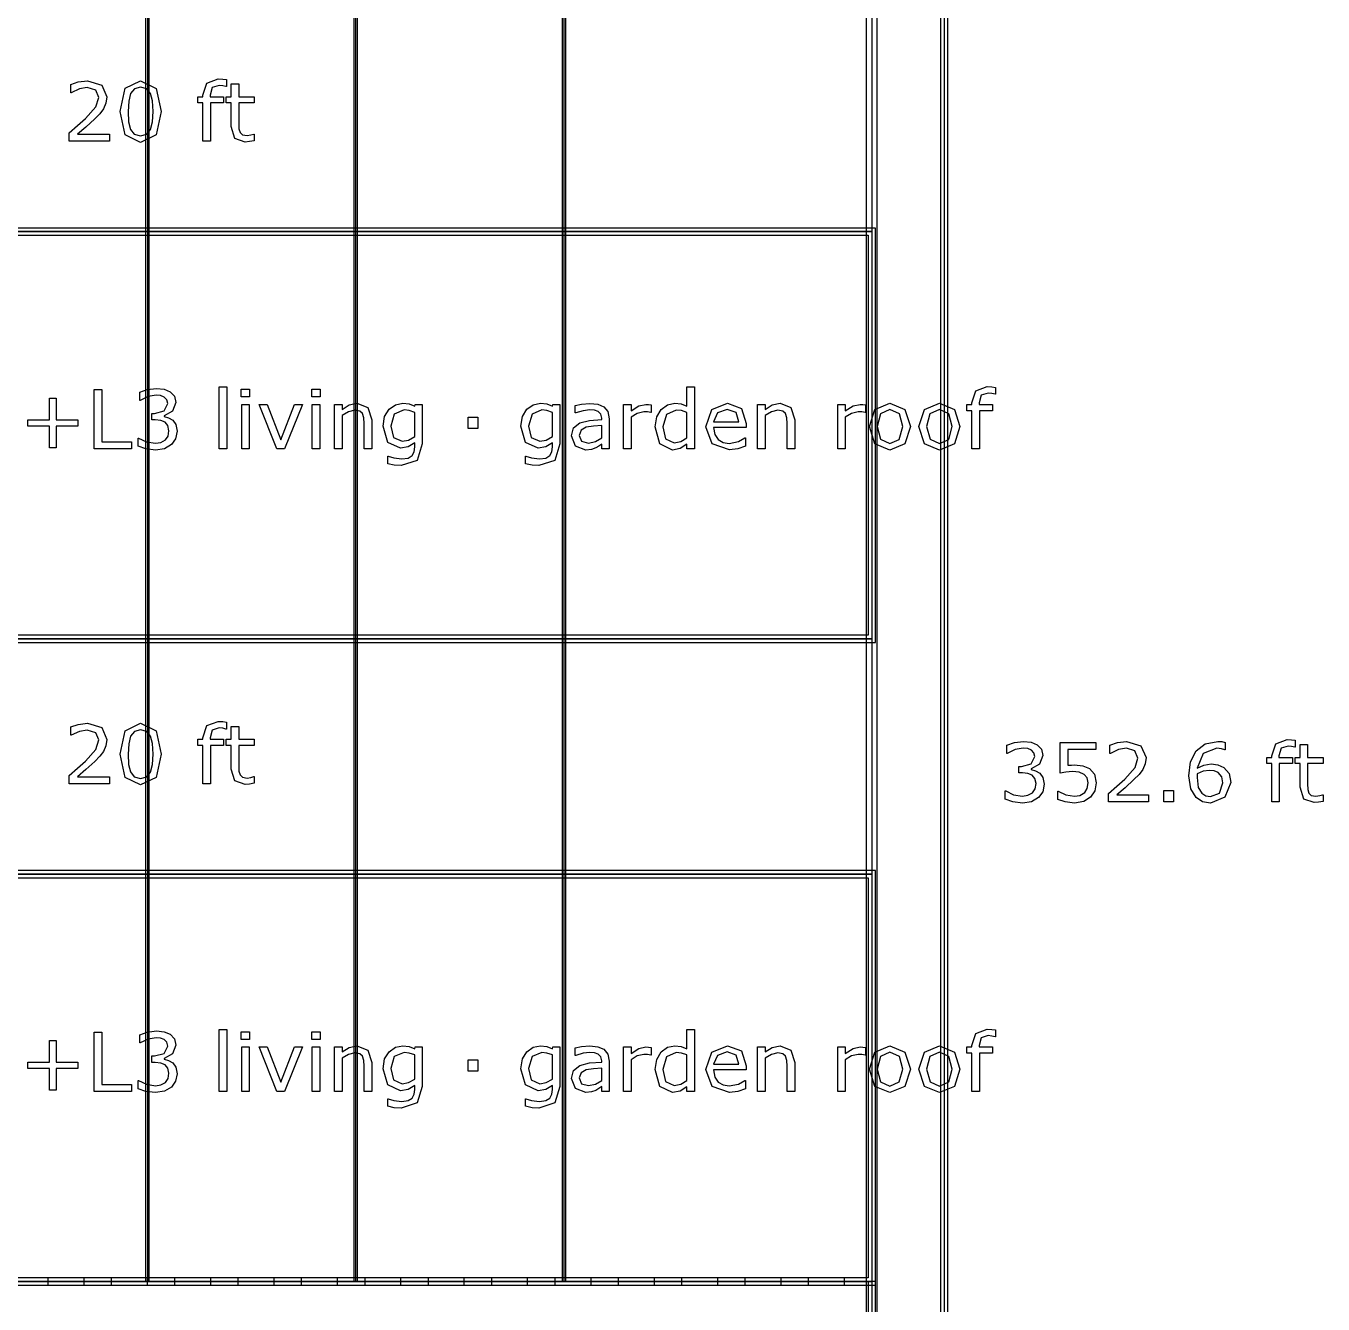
# Model space of a CAD drawing. Extents: x -3 to 198, y 3 to 612.
# Drawn here: x 46.19 to 84.1, y 77.63 to 114.99 of the extents above; entities that cross this region are included whole.
import ezdxf

# ---------------------------------------------------------------- set-up
doc = ezdxf.new("R2010")
doc.units = 0
doc.header["$MEASUREMENT"] = 0
doc.layers.add('Layer 1', color=7, linetype='Continuous')

msp = doc.modelspace()

# ---------------------------------------------------------------- linework, layer by layer
at = {"layer": 'Layer 1', "color": 7}
for points in [[(11.483006, 153.588892), (11.483006, 33.944671), (71.066891, 33.944671), (71.066891, 153.588892), (11.483006, 153.588892)], [(72.918972, 153.430248), (72.918972, 34.103315), (73.130844, 34.103315), (73.130844, 153.430248), (72.918972, 153.430248)], [(73.024908, 153.430248), (73.024908, 34.103315)], [(49.688894, 146.55109), (49.688894, 78.288676), (49.794314, 78.288676), (49.794314, 146.55109), (49.688894, 146.55109)], [(49.741604, 146.55109), (49.741604, 78.288676)], [(55.774303, 146.55109), (55.774303, 78.288676), (55.879723, 78.288676), (55.879723, 146.55109), (55.774303, 146.55109)], [(55.827013, 146.55109), (55.827013, 78.288676)], [(61.859712, 146.55109), (61.859712, 78.288676), (61.965132, 78.288676), (61.965132, 146.55109), (61.859712, 146.55109)], [(61.912422, 146.55109), (61.912422, 78.288676)], [(11.641652, 115.859462), (70.908244, 115.859462), (70.908244, 108.980304), (11.641652, 108.980304), (11.641652, 115.859462)], [(48.630885, 111.626134), (47.458864, 111.626134), (47.458864, 111.869153), (47.703037, 112.078439), (47.932092, 112.28656), (48.237886, 112.629565), (48.320439, 112.905128), (48.230909, 113.115578), (47.983252, 113.192307), (47.754197, 113.155106), (47.513514, 113.04115), (47.501898, 113.04115), (47.501898, 113.285334), (47.721653, 113.359735), (47.989078, 113.393469), (48.406494, 113.264405), (48.557648, 112.916743), (48.532063, 112.731879), (48.45881, 112.570272), (48.351839, 112.428403), (48.204176, 112.27378), (47.947215, 112.036582), (47.699555, 111.824968), (48.630893, 111.824968), (48.630885, 111.626134)], [(50.142418, 112.492352), (49.995916, 111.807506), (49.543619, 111.590098), (49.087833, 111.810998), (48.94482, 112.490024), (49.090158, 113.171378), (49.543619, 113.392305), (49.998242, 113.167886), (50.142418, 112.492352), (50.142418, 112.492352)], [(52.05044, 113.223713), (52.038825, 113.223713), (51.944646, 113.244615), (51.842327, 113.256256), (51.637688, 113.193471), (51.574902, 112.969078), (51.574902, 112.924893), (51.969062, 112.924893), (51.969062, 112.741193), (51.581877, 112.741193), (51.581877, 111.626134), (51.363286, 111.626134), (51.363286, 112.741193), (51.21562, 112.741193), (51.21562, 112.924893), (51.363286, 112.924893), (51.363286, 112.967914), (51.478396, 113.322534), (51.810931, 113.446941), (51.942321, 113.440062), (52.050453, 113.423658), (52.05044, 113.223713)], [(49.836624, 111.964483), (49.891271, 112.18541), (49.906378, 112.492352), (49.891271, 112.799321), (49.835462, 113.020222), (49.72384, 113.155106), (49.543619, 113.200456), (49.362234, 113.155106), (49.249451, 113.01792), (49.194804, 112.793501), (49.18086, 112.490024), (49.193639, 112.186574), (49.248286, 111.967975), (49.356419, 111.829598), (49.543617, 111.781947), (49.725001, 111.827296), (49.836621, 111.964483), (49.836624, 111.964483)], [(52.863181, 111.637749), (52.728304, 111.611026), (52.599243, 111.600443), (52.296936, 111.707414), (52.193455, 112.050419), (52.193455, 112.741087), (52.045789, 112.741087), (52.045789, 112.924787), (52.193455, 112.924787), (52.193455, 113.298008), (52.412046, 113.298008), (52.412046, 112.924787), (52.863181, 112.924787), (52.863181, 112.741087), (52.412046, 112.741087), (52.412046, 112.149241), (52.416702, 111.988798), (52.449256, 111.881827), (52.519019, 111.813221), (52.656221, 111.792319), (52.767841, 111.8074), (52.851558, 111.834149), (52.863173, 111.834149), (52.863181, 111.637749)], [(11.535715, 109.086243), (11.535715, 96.96813), (71.01418, 96.96813), (71.01418, 109.086243), (11.535715, 109.086243)], [(49.277356, 102.630338), (48.182075, 102.630338), (48.182075, 104.361637), (48.412294, 104.361637), (48.412294, 102.834967), (49.277356, 102.834967), (49.277356, 102.630338)], [(50.481934, 103.464013), (50.573786, 103.338442), (50.60983, 103.1431), (50.566812, 102.925666), (50.44589, 102.753581), (50.240086, 102.632667), (49.981964, 102.594302), (49.69826, 102.629174), (49.469205, 102.703601), (49.469205, 102.946595), (49.486641, 102.946595), (49.719183, 102.838459), (49.977308, 102.795438), (50.133113, 102.81978), (50.266825, 102.891879), (50.34589, 103.004644), (50.372632, 103.160457), (50.342401, 103.313942), (50.26101, 103.410435), (50.134274, 103.459277), (49.973821, 103.4733), (49.869175, 103.4733), (49.869175, 103.666313), (49.950564, 103.666313), (50.231942, 103.739576), (50.337749, 103.955846), (50.311008, 104.065146), (50.236594, 104.143039), (50.129623, 104.184896), (50.000562, 104.196538), (49.765692, 104.157009), (49.530824, 104.045381), (49.519209, 104.045381), (49.519209, 104.288401), (49.738963, 104.362828), (50.006388, 104.3977), (50.22963, 104.374417), (50.404038, 104.299989), (50.530776, 104.165132), (50.573794, 103.980267), (50.471475, 103.727935), (50.231956, 103.593077), (50.231956, 103.576672), (50.359855, 103.537144), (50.481942, 103.463907), (50.481934, 103.464013)], [(52.062066, 102.630338), (51.843475, 102.630338), (51.843475, 104.439531), (52.062066, 104.439531), (52.062066, 102.630338)], [(52.729466, 104.146531), (52.48297, 104.146531), (52.48297, 104.373253), (52.729466, 104.373253), (52.729466, 104.146531)], [(54.792136, 104.146531), (54.54564, 104.146531), (54.54564, 104.373253), (54.792136, 104.373253), (54.792136, 104.146531)], [(65.725169, 102.630312), (65.506578, 102.630312), (65.506578, 102.766361), (65.310078, 102.639625), (65.088, 102.594276), (64.718256, 102.773319), (64.582218, 103.269809), (64.628726, 103.563972), (64.756626, 103.783735), (64.940334, 103.918593), (65.158924, 103.965107), (65.340309, 103.942882), (65.506578, 103.876604), (65.506578, 104.439372), (65.725169, 104.439372), (65.725169, 102.630312)], [(74.523458, 104.227891), (74.511843, 104.227891), (74.417665, 104.248793), (74.315345, 104.260434), (74.110706, 104.197649), (74.047921, 103.973256), (74.047921, 103.929071), (74.442081, 103.929071), (74.442081, 103.745371), (74.054895, 103.745371), (74.054895, 102.630312), (73.836305, 102.630312), (73.836305, 103.745371), (73.688638, 103.745371), (73.688638, 103.929071), (73.836305, 103.929071), (73.836305, 103.972092), (73.951414, 104.326712), (74.28395, 104.451119), (74.415339, 104.44424), (74.523472, 104.427836), (74.523458, 104.227891)], [(47.705363, 103.295421), (47.071681, 103.295421), (47.071681, 102.661744), (46.878668, 102.661744), (46.878668, 103.295421), (46.244986, 103.295421), (46.244986, 103.481449), (46.878668, 103.481449), (46.878668, 104.115125), (47.071681, 104.115125), (47.071681, 103.481449), (47.705363, 103.481449), (47.705363, 103.295421)], [(52.715522, 102.630338), (52.496932, 102.630338), (52.496932, 103.929097), (52.715522, 103.929097), (52.715522, 102.630338)], [(54.271239, 103.929097), (53.745689, 102.630338), (53.525937, 102.630338), (53.003875, 103.929097), (53.241071, 103.929097), (53.643372, 102.895451), (54.042184, 103.929097), (54.271239, 103.929097)], [(54.778193, 102.630338), (54.559602, 102.630338), (54.559602, 103.929097), (54.778193, 103.929097), (54.778193, 102.630338)], [(56.296703, 102.630338), (56.07811, 102.630338), (56.07811, 103.369821), (56.067659, 103.53725), (56.029289, 103.660519), (55.945575, 103.732591), (55.803724, 103.756933), (55.616527, 103.712748), (55.429329, 103.599956), (55.429329, 102.630312), (55.210736, 102.630312), (55.210736, 103.929071), (55.429329, 103.929071), (55.429329, 103.784899), (55.640942, 103.917429), (55.865348, 103.965107), (56.186259, 103.838372), (56.296717, 103.473273), (56.296703, 102.630338)], [(57.771029, 102.778002), (57.621039, 102.293154), (57.15944, 102.138505), (56.957126, 102.153586), (56.764116, 102.194306), (56.764116, 102.417534), (56.775731, 102.417534), (56.945487, 102.366364), (57.178032, 102.334984), (57.362904, 102.361734), (57.476852, 102.436135), (57.534986, 102.545434), (57.552422, 102.688441), (57.552422, 102.807053), (57.362899, 102.688441), (57.133844, 102.650076), (56.7641, 102.817504), (56.628062, 103.291902), (56.67457, 103.580244), (56.803631, 103.790694), (56.987342, 103.918593), (57.202445, 103.965107), (57.390804, 103.941823), (57.552422, 103.873244), (57.566366, 103.929044), (57.771005, 103.929044), (57.771029, 102.778002)], [(61.795196, 102.778002), (61.645206, 102.293154), (61.183607, 102.138505), (60.981294, 102.153586), (60.788283, 102.194306), (60.788283, 102.417534), (60.799925, 102.417534), (60.969681, 102.366364), (61.202223, 102.334984), (61.387095, 102.361734), (61.501043, 102.436135), (61.559177, 102.545434), (61.576613, 102.688441), (61.576613, 102.807053), (61.38709, 102.688441), (61.158035, 102.650076), (60.788291, 102.817504), (60.652253, 103.291902), (60.698761, 103.580244), (60.827822, 103.790694), (61.011533, 103.918593), (61.226636, 103.965107), (61.414995, 103.941823), (61.576613, 103.873244), (61.590557, 103.929044), (61.795193, 103.929044), (61.795196, 102.778002)], [(63.234641, 102.630338), (63.017215, 102.630338), (63.017215, 102.768689), (62.938149, 102.712888), (62.842807, 102.657088), (62.717233, 102.612902), (62.550964, 102.594382), (62.253308, 102.710639), (62.131222, 103.007131), (62.19401, 103.245494), (62.375395, 103.389665), (62.660261, 103.4606), (63.017215, 103.488513), (63.017215, 103.522221), (62.990471, 103.645464), (62.916057, 103.72222), (62.804437, 103.758256), (62.668399, 103.767516), (62.47655, 103.744233), (62.257959, 103.679119), (62.246318, 103.679119), (62.246318, 103.901184), (62.43119, 103.939548), (62.669547, 103.96045), (62.907905, 103.937167), (63.084638, 103.860411), (63.196258, 103.722061), (63.234628, 103.511612), (63.234641, 102.630338)], [(64.46596, 103.690734), (64.454345, 103.690734), (64.359002, 103.707138), (64.250867, 103.712959), (64.055531, 103.66761), (63.874149, 103.552516), (63.874149, 102.630312), (63.655556, 102.630312), (63.655556, 103.929071), (63.874149, 103.929071), (63.874149, 103.737221), (64.103204, 103.884885), (64.306679, 103.929071), (64.389231, 103.925631), (64.465971, 103.915048), (64.46596, 103.690734)], [(67.242515, 103.25703), (66.285598, 103.25703), (66.321642, 103.047718), (66.420474, 102.902383), (66.56349, 102.818669), (66.747197, 102.790755), (67.013461, 102.84309), (67.20531, 102.947732), (67.216925, 102.947732), (67.216925, 102.709369), (66.991357, 102.631476), (66.749513, 102.60007), (66.244895, 102.774483), (66.06351, 103.272137), (66.236753, 103.777914), (66.694866, 103.965107), (67.099492, 103.811622), (67.242505, 103.375616), (67.242515, 103.25703)], [(68.659871, 102.630312), (68.44128, 102.630312), (68.44128, 103.369795), (68.430803, 103.537223), (68.392435, 103.660492), (68.308719, 103.732565), (68.166868, 103.756906), (67.97967, 103.712721), (67.792472, 103.599929), (67.792472, 102.630312), (67.573882, 102.630312), (67.573882, 103.929071), (67.792472, 103.929071), (67.792472, 103.784899), (68.004086, 103.917429), (68.228492, 103.965107), (68.549402, 103.838372), (68.65986, 103.473273), (68.659871, 102.630312)], [(70.728346, 103.690708), (70.716731, 103.690708), (70.621388, 103.707112), (70.513256, 103.712933), (70.31792, 103.667583), (70.136535, 103.55249), (70.136535, 102.630312), (69.917944, 102.630312), (69.917944, 103.929071), (70.136535, 103.929071), (70.136535, 103.737221), (70.36559, 103.884885), (70.569067, 103.929071), (70.65162, 103.925631), (70.728359, 103.915048), (70.728346, 103.690708)], [(72.041053, 103.279096), (71.878274, 102.777976), (71.442255, 102.594276), (71.003909, 102.777976), (70.842291, 103.279096), (71.003909, 103.780243), (71.442255, 103.965107), (71.878274, 103.780243), (72.041053, 103.279096), (72.041053, 103.279096)], [(73.486314, 103.279096), (73.323532, 102.777976), (72.887513, 102.594276), (72.449167, 102.777976), (72.28755, 103.279096), (72.449167, 103.780243), (72.887513, 103.965107), (73.323532, 103.780243), (73.486314, 103.279096), (73.486314, 103.279096)], [(57.552438, 102.987287), (57.552438, 103.695391), (57.389659, 103.751191), (57.240831, 103.768654), (56.957126, 103.647739), (56.853645, 103.296611), (56.930385, 102.965221), (57.18502, 102.852456), (57.375705, 102.888492), (57.552438, 102.987314), (57.552438, 102.987287)], [(59.395346, 103.224486), (59.117457, 103.224486), (59.117457, 103.553548), (59.395346, 103.553548), (59.395346, 103.224486)], [(61.576605, 102.987287), (61.576605, 103.695391), (61.413826, 103.751191), (61.264998, 103.768654), (60.981294, 103.647739), (60.877813, 103.296611), (60.954552, 102.965221), (61.209187, 102.852456), (61.399872, 102.888492), (61.576605, 102.987314), (61.576605, 102.987287)], [(65.506578, 102.950061), (65.506578, 103.695364), (65.348448, 103.750001), (65.196133, 103.765082), (64.910102, 103.637183), (64.807786, 103.274413), (64.886848, 102.922094), (65.140321, 102.802344), (65.328683, 102.843037), (65.506578, 102.950008), (65.506578, 102.950061)], [(67.029738, 103.424458), (66.942534, 103.690708), (66.683248, 103.784899), (66.403033, 103.681421), (66.285598, 103.424458), (67.029738, 103.424458)], [(71.815489, 103.279096), (71.716656, 103.653507), (71.442255, 103.77675), (71.165527, 103.653507), (71.067859, 103.279096), (71.166691, 102.908204), (71.442255, 102.782632), (71.715495, 102.907039), (71.815489, 103.279096), (71.815489, 103.279096)], [(73.260747, 103.279096), (73.161914, 103.653507), (72.887513, 103.77675), (72.610785, 103.653507), (72.513117, 103.279096), (72.611949, 102.908204), (72.887513, 102.782632), (73.160753, 102.907039), (73.260747, 103.279096), (73.260747, 103.279096)], [(63.017215, 102.950087), (63.017215, 103.311693), (62.781183, 103.29423), (62.567241, 103.260496), (62.414926, 103.176782), (62.356789, 103.022159), (62.424229, 102.853541), (62.630029, 102.79774), (62.840481, 102.841925), (63.017215, 102.950061), (63.017215, 102.950087)], [(11.641652, 97.074069), (70.908244, 97.074069), (70.908244, 90.194911), (11.641652, 90.194911), (11.641652, 97.074069)], [(48.630885, 92.840741), (47.458864, 92.840741), (47.458864, 93.08376), (47.703037, 93.293046), (47.932092, 93.501167), (48.237886, 93.844172), (48.320439, 94.119735), (48.230909, 94.330185), (47.983252, 94.406914), (47.754197, 94.369713), (47.513514, 94.255757), (47.501898, 94.255757), (47.501898, 94.499941), (47.721653, 94.574342), (47.989078, 94.608076), (48.406494, 94.479012), (48.557648, 94.13135), (48.532063, 93.946486), (48.45881, 93.784879), (48.351839, 93.64301), (48.204176, 93.488387), (47.947215, 93.251189), (47.699555, 93.039575), (48.630893, 93.039575), (48.630885, 92.840741)], [(50.142418, 93.706959), (49.995916, 93.022113), (49.543619, 92.804705), (49.087833, 93.025605), (48.94482, 93.704631), (49.090158, 94.385985), (49.543619, 94.606912), (49.998242, 94.382493), (50.142418, 93.706959), (50.142418, 93.706959)], [(49.836624, 93.17909), (49.891271, 93.400017), (49.906378, 93.706959), (49.891271, 94.013928), (49.835462, 94.234829), (49.72384, 94.369713), (49.543619, 94.415063), (49.362234, 94.369713), (49.249451, 94.232527), (49.194804, 94.008108), (49.18086, 93.704631), (49.193639, 93.401181), (49.248286, 93.182582), (49.356419, 93.044205), (49.543617, 92.996554), (49.725001, 93.041903), (49.836621, 93.17909), (49.836624, 93.17909)], [(52.05044, 94.43832), (52.038825, 94.43832), (51.944646, 94.459222), (51.842327, 94.470863), (51.637688, 94.408078), (51.574902, 94.183685), (51.574902, 94.1395), (51.969062, 94.1395), (51.969062, 93.9558), (51.581877, 93.9558), (51.581877, 92.840741), (51.363286, 92.840741), (51.363286, 93.9558), (51.21562, 93.9558), (51.21562, 94.1395), (51.363286, 94.1395), (51.363286, 94.182521), (51.478396, 94.537141), (51.810931, 94.661548), (51.942321, 94.654669), (52.050453, 94.638265), (52.05044, 94.43832)], [(52.863181, 92.852356), (52.728304, 92.825633), (52.599243, 92.81505), (52.296936, 92.922021), (52.193455, 93.265026), (52.193455, 93.955694), (52.045789, 93.955694), (52.045789, 94.139394), (52.193455, 94.139394), (52.193455, 94.512615), (52.412046, 94.512615), (52.412046, 94.139394), (52.863181, 94.139394), (52.863181, 93.955694), (52.412046, 93.955694), (52.412046, 93.363848), (52.416702, 93.203405), (52.449256, 93.096434), (52.519019, 93.027828), (52.656221, 93.006926), (52.767841, 93.022007), (52.851558, 93.048756), (52.863173, 93.048756), (52.863181, 92.852356)], [(75.819307, 93.14525), (75.911162, 93.019678), (75.947206, 92.824337), (75.904185, 92.606903), (75.783263, 92.434818), (75.577462, 92.313903), (75.319337, 92.275539), (75.035636, 92.310411), (74.806581, 92.384838), (74.806581, 92.627831), (74.824017, 92.627831), (75.056561, 92.519696), (75.314686, 92.476675), (75.470488, 92.501016), (75.604203, 92.573115), (75.683266, 92.685881), (75.71001, 92.841693), (75.679779, 92.995178), (75.598388, 93.091672), (75.471653, 93.140514), (75.311196, 93.154536), (75.206554, 93.154536), (75.206554, 93.34755), (75.287942, 93.34755), (75.569321, 93.420813), (75.675127, 93.637083), (75.648386, 93.746382), (75.573972, 93.824275), (75.467001, 93.866132), (75.33794, 93.877774), (75.10307, 93.838245), (74.868202, 93.726618), (74.856587, 93.726618), (74.856587, 93.969637), (75.076342, 94.044064), (75.343766, 94.078937), (75.567008, 94.055653), (75.741416, 93.981226), (75.868151, 93.846368), (75.911173, 93.661504), (75.808853, 93.409171), (75.569334, 93.274313), (75.569334, 93.257909), (75.697233, 93.21838), (75.819317, 93.145144), (75.819307, 93.14525)], [(77.47153, 92.861537), (77.427347, 92.630159), (77.306425, 92.444131), (77.106437, 92.31856), (76.839012, 92.275539), (76.565772, 92.305754), (76.343694, 92.376689), (76.343694, 92.62201), (76.359966, 92.62201), (76.583208, 92.518532), (76.834356, 92.476675), (76.993648, 92.499958), (77.132011, 92.581344), (77.208751, 92.701121), (77.235492, 92.862728), (77.2041, 93.013884), (77.119221, 93.112706), (76.971555, 93.174327), (76.778544, 93.192848), (76.580882, 93.178825), (76.418103, 93.150938), (76.418103, 94.042742), (77.459899, 94.042742), (77.459899, 93.839251), (76.642506, 93.839251), (76.642506, 93.378823), (76.744826, 93.385703), (76.835517, 93.388348), (77.082013, 93.364007), (77.276188, 93.280266), (77.420365, 93.115166), (77.471524, 92.861696), (77.47153, 92.861537)], [(78.999343, 92.311575), (77.827322, 92.311575), (77.827322, 92.554594), (78.071493, 92.76388), (78.300547, 92.972001), (78.606342, 93.315006), (78.688897, 93.590569), (78.599368, 93.801019), (78.351707, 93.877748), (78.122652, 93.840547), (77.881969, 93.726591), (77.870354, 93.726591), (77.870354, 93.970775), (78.090106, 94.045176), (78.357533, 94.07891), (78.774947, 93.949846), (78.926101, 93.602184), (78.900516, 93.41732), (78.827266, 93.255713), (78.720295, 93.113844), (78.572629, 92.959221), (78.315668, 92.722023), (78.068011, 92.510409), (78.999348, 92.510409), (78.999343, 92.311575)], [(81.405006, 92.873179), (81.230598, 92.441803), (80.805043, 92.275539), (80.572501, 92.315067), (80.387628, 92.432489), (80.232985, 92.688288), (80.179502, 93.071987), (80.228336, 93.480106), (80.386464, 93.796362), (80.650402, 94.001017), (81.027123, 94.075418), (81.142232, 94.069597), (81.236411, 94.048695), (81.236411, 93.82663), (81.224796, 93.82663), (81.125963, 93.859174), (80.992251, 93.875578), (80.59344, 93.718627), (80.420193, 93.296565), (80.612042, 93.386073), (80.831797, 93.417479), (81.025969, 93.396577), (81.199216, 93.315191), (81.352695, 93.136121), (81.405016, 92.873364), (81.405006, 92.873179)], [(83.285122, 93.909207), (83.273507, 93.909207), (83.179328, 93.930109), (83.077009, 93.94175), (82.87237, 93.878965), (82.809584, 93.654572), (82.809584, 93.610386), (83.203744, 93.610386), (83.203744, 93.426687), (82.816559, 93.426687), (82.816559, 92.311575), (82.597968, 92.311575), (82.597968, 93.426634), (82.450304, 93.426634), (82.450304, 93.610334), (82.597968, 93.610334), (82.597968, 93.653355), (82.713078, 94.007975), (83.045616, 94.132382), (83.177003, 94.125503), (83.285135, 94.109099), (83.285122, 93.909207)], [(84.097863, 92.323243), (83.962986, 92.29652), (83.833925, 92.285937), (83.531618, 92.392908), (83.428137, 92.735913), (83.428137, 93.426581), (83.280471, 93.426581), (83.280471, 93.610281), (83.428137, 93.610281), (83.428137, 93.983501), (83.646727, 93.983501), (83.646727, 93.610281), (84.097863, 93.610281), (84.097863, 93.426581), (83.646727, 93.426581), (83.646727, 92.834735), (83.651384, 92.674292), (83.683938, 92.567321), (83.753701, 92.498715), (83.890903, 92.477812), (84.002523, 92.492894), (84.08624, 92.519643), (84.097855, 92.519643), (84.097863, 92.323243)], [(81.168974, 92.863918), (81.136417, 93.042988), (81.031774, 93.166231), (80.913175, 93.215073), (80.777137, 93.226715), (80.593429, 93.203431), (80.419021, 93.131333), (80.415529, 93.081353), (80.41447, 93.02206), (80.451679, 92.731362), (80.556321, 92.563934), (80.671431, 92.488369), (80.807469, 92.465086), (81.07257, 92.5674), (81.169074, 92.863892), (81.168974, 92.863918)], [(79.726041, 92.311575), (79.448152, 92.311575), (79.448152, 92.642939), (79.726041, 92.642939), (79.726041, 92.311575)], [(11.535715, 90.30085), (11.535715, 78.182737), (71.01418, 78.182737), (71.01418, 90.30085), (11.535715, 90.30085)], [(47.705363, 84.510028), (47.071681, 84.510028), (47.071681, 83.876351), (46.878668, 83.876351), (46.878668, 84.510028), (46.244986, 84.510028), (46.244986, 84.696056), (46.878668, 84.696056), (46.878668, 85.329732), (47.071681, 85.329732), (47.071681, 84.696056), (47.705363, 84.696056), (47.705363, 84.510028)], [(49.277356, 83.844945), (48.182075, 83.844945), (48.182075, 85.576244), (48.412294, 85.576244), (48.412294, 84.049574), (49.277356, 84.049574), (49.277356, 83.844945)], [(50.481934, 84.67862), (50.573786, 84.553049), (50.60983, 84.357707), (50.566812, 84.140273), (50.44589, 83.968188), (50.240086, 83.847274), (49.981964, 83.808909), (49.69826, 83.843781), (49.469205, 83.918208), (49.469205, 84.161202), (49.486641, 84.161202), (49.719183, 84.053066), (49.977308, 84.010045), (50.133113, 84.034387), (50.266825, 84.106486), (50.34589, 84.219251), (50.372632, 84.375064), (50.342401, 84.528549), (50.26101, 84.625042), (50.134274, 84.673884), (49.973821, 84.687907), (49.869175, 84.687907), (49.869175, 84.88092), (49.950564, 84.88092), (50.231942, 84.954183), (50.337749, 85.170453), (50.311008, 85.279753), (50.236594, 85.357646), (50.129623, 85.399503), (50.000562, 85.411145), (49.765692, 85.371616), (49.530824, 85.259988), (49.519209, 85.259988), (49.519209, 85.503008), (49.738963, 85.577435), (50.006388, 85.612307), (50.22963, 85.589024), (50.404038, 85.514596), (50.530776, 85.379739), (50.573794, 85.194874), (50.471475, 84.942542), (50.231956, 84.807684), (50.231956, 84.791279), (50.359855, 84.751751), (50.481942, 84.678514), (50.481934, 84.67862)], [(52.062066, 83.844945), (51.843475, 83.844945), (51.843475, 85.654138), (52.062066, 85.654138), (52.062066, 83.844945)], [(52.729466, 85.361138), (52.48297, 85.361138), (52.48297, 85.58786), (52.729466, 85.58786), (52.729466, 85.361138)], [(54.792136, 85.361138), (54.54564, 85.361138), (54.54564, 85.58786), (54.792136, 85.58786), (54.792136, 85.361138)], [(65.725169, 83.844919), (65.506578, 83.844919), (65.506578, 83.980968), (65.310078, 83.854232), (65.088, 83.808883), (64.718256, 83.987926), (64.582218, 84.484416), (64.628726, 84.778579), (64.756626, 84.998342), (64.940334, 85.1332), (65.158924, 85.179714), (65.340309, 85.157489), (65.506578, 85.091211), (65.506578, 85.653979), (65.725169, 85.653979), (65.725169, 83.844919)], [(74.523458, 85.442498), (74.511843, 85.442498), (74.417665, 85.4634), (74.315345, 85.475041), (74.110706, 85.412256), (74.047921, 85.187863), (74.047921, 85.143678), (74.442081, 85.143678), (74.442081, 84.959978), (74.054895, 84.959978), (74.054895, 83.844919), (73.836305, 83.844919), (73.836305, 84.959978), (73.688638, 84.959978), (73.688638, 85.143678), (73.836305, 85.143678), (73.836305, 85.186699), (73.951414, 85.541319), (74.28395, 85.665726), (74.415339, 85.658847), (74.523472, 85.642443), (74.523458, 85.442498)], [(52.715522, 83.844945), (52.496932, 83.844945), (52.496932, 85.143704), (52.715522, 85.143704), (52.715522, 83.844945)], [(54.271239, 85.143704), (53.745689, 83.844945), (53.525937, 83.844945), (53.003875, 85.143704), (53.241071, 85.143704), (53.643372, 84.110058), (54.042184, 85.143704), (54.271239, 85.143704)], [(54.778193, 83.844945), (54.559602, 83.844945), (54.559602, 85.143704), (54.778193, 85.143704), (54.778193, 83.844945)], [(56.296703, 83.844945), (56.07811, 83.844945), (56.07811, 84.584428), (56.067659, 84.751857), (56.029289, 84.875126), (55.945575, 84.947198), (55.803724, 84.97154), (55.616527, 84.927355), (55.429329, 84.814563), (55.429329, 83.844919), (55.210736, 83.844919), (55.210736, 85.143678), (55.429329, 85.143678), (55.429329, 84.999506), (55.640942, 85.132036), (55.865348, 85.179714), (56.186259, 85.052979), (56.296717, 84.68788), (56.296703, 83.844945)], [(57.771029, 83.992609), (57.621039, 83.507761), (57.15944, 83.353112), (56.957126, 83.368193), (56.764116, 83.408913), (56.764116, 83.632141), (56.775731, 83.632141), (56.945487, 83.580971), (57.178032, 83.549591), (57.362904, 83.576341), (57.476852, 83.650742), (57.534986, 83.760041), (57.552422, 83.903048), (57.552422, 84.02166), (57.362899, 83.903048), (57.133844, 83.864683), (56.7641, 84.032111), (56.628062, 84.506509), (56.67457, 84.794851), (56.803631, 85.005301), (56.987342, 85.1332), (57.202445, 85.179714), (57.390804, 85.15643), (57.552422, 85.087851), (57.566366, 85.143651), (57.771005, 85.143651), (57.771029, 83.992609)], [(57.552438, 84.201894), (57.552438, 84.909998), (57.389659, 84.965798), (57.240831, 84.983261), (56.957126, 84.862346), (56.853645, 84.511218), (56.930385, 84.179828), (57.18502, 84.067063), (57.375705, 84.103099), (57.552438, 84.201921), (57.552438, 84.201894)], [(61.795196, 83.992609), (61.645206, 83.507761), (61.183607, 83.353112), (60.981294, 83.368193), (60.788283, 83.408913), (60.788283, 83.632141), (60.799925, 83.632141), (60.969681, 83.580971), (61.202223, 83.549591), (61.387095, 83.576341), (61.501043, 83.650742), (61.559177, 83.760041), (61.576613, 83.903048), (61.576613, 84.02166), (61.38709, 83.903048), (61.158035, 83.864683), (60.788291, 84.032111), (60.652253, 84.506509), (60.698761, 84.794851), (60.827822, 85.005301), (61.011533, 85.1332), (61.226636, 85.179714), (61.414995, 85.15643), (61.576613, 85.087851), (61.590557, 85.143651), (61.795193, 85.143651), (61.795196, 83.992609)], [(61.576605, 84.201894), (61.576605, 84.909998), (61.413826, 84.965798), (61.264998, 84.983261), (60.981294, 84.862346), (60.877813, 84.511218), (60.954552, 84.179828), (61.209187, 84.067063), (61.399872, 84.103099), (61.576605, 84.201921), (61.576605, 84.201894)], [(63.234641, 83.844945), (63.017215, 83.844945), (63.017215, 83.983296), (62.938149, 83.927495), (62.842807, 83.871695), (62.717233, 83.827509), (62.550964, 83.808989), (62.253308, 83.925246), (62.131222, 84.221738), (62.19401, 84.460101), (62.375395, 84.604272), (62.660261, 84.675207), (63.017215, 84.70312), (63.017215, 84.736828), (62.990471, 84.860071), (62.916057, 84.936827), (62.804437, 84.972863), (62.668399, 84.982123), (62.47655, 84.95884), (62.257959, 84.893726), (62.246318, 84.893726), (62.246318, 85.115791), (62.43119, 85.154155), (62.669547, 85.175057), (62.907905, 85.151774), (63.084638, 85.075018), (63.196258, 84.936668), (63.234628, 84.726219), (63.234641, 83.844945)], [(64.46596, 84.905341), (64.454345, 84.905341), (64.359002, 84.921745), (64.250867, 84.927566), (64.055531, 84.882217), (63.874149, 84.767123), (63.874149, 83.844919), (63.655556, 83.844919), (63.655556, 85.143678), (63.874149, 85.143678), (63.874149, 84.951828), (64.103204, 85.099492), (64.306679, 85.143678), (64.389231, 85.140238), (64.465971, 85.129655), (64.46596, 84.905341)], [(65.506578, 84.164668), (65.506578, 84.909971), (65.348448, 84.964608), (65.196133, 84.979689), (64.910102, 84.85179), (64.807786, 84.48902), (64.886848, 84.136701), (65.140321, 84.016951), (65.328683, 84.057644), (65.506578, 84.164615), (65.506578, 84.164668)], [(67.242515, 84.471637), (66.285598, 84.471637), (66.321642, 84.262325), (66.420474, 84.11699), (66.56349, 84.033276), (66.747197, 84.005362), (67.013461, 84.057697), (67.20531, 84.162339), (67.216925, 84.162339), (67.216925, 83.923976), (66.991357, 83.846083), (66.749513, 83.814677), (66.244895, 83.98909), (66.06351, 84.486744), (66.236753, 84.992521), (66.694866, 85.179714), (67.099492, 85.026229), (67.242505, 84.590223), (67.242515, 84.471637)], [(67.029738, 84.639065), (66.942534, 84.905315), (66.683248, 84.999506), (66.403033, 84.896028), (66.285598, 84.639065), (67.029738, 84.639065)], [(68.659871, 83.844919), (68.44128, 83.844919), (68.44128, 84.584402), (68.430803, 84.75183), (68.392435, 84.875099), (68.308719, 84.947172), (68.166868, 84.971513), (67.97967, 84.927328), (67.792472, 84.814536), (67.792472, 83.844919), (67.573882, 83.844919), (67.573882, 85.143678), (67.792472, 85.143678), (67.792472, 84.999506), (68.004086, 85.132036), (68.228492, 85.179714), (68.549402, 85.052979), (68.65986, 84.68788), (68.659871, 83.844919)], [(70.728346, 84.905315), (70.716731, 84.905315), (70.621388, 84.921719), (70.513256, 84.92754), (70.31792, 84.88219), (70.136535, 84.767097), (70.136535, 83.844919), (69.917944, 83.844919), (69.917944, 85.143678), (70.136535, 85.143678), (70.136535, 84.951828), (70.36559, 85.099492), (70.569067, 85.143678), (70.65162, 85.140238), (70.728359, 85.129655), (70.728346, 84.905315)], [(72.041053, 84.493703), (71.878274, 83.992583), (71.442255, 83.808883), (71.003909, 83.992583), (70.842291, 84.493703), (71.003909, 84.99485), (71.442255, 85.179714), (71.878274, 84.99485), (72.041053, 84.493703), (72.041053, 84.493703)], [(71.815489, 84.493703), (71.716656, 84.868114), (71.442255, 84.991357), (71.165527, 84.868114), (71.067859, 84.493703), (71.166691, 84.122811), (71.442255, 83.997239), (71.715495, 84.121646), (71.815489, 84.493703), (71.815489, 84.493703)], [(73.486314, 84.493703), (73.323532, 83.992583), (72.887513, 83.808883), (72.449167, 83.992583), (72.28755, 84.493703), (72.449167, 84.99485), (72.887513, 85.179714), (73.323532, 84.99485), (73.486314, 84.493703), (73.486314, 84.493703)], [(73.260747, 84.493703), (73.161914, 84.868114), (72.887513, 84.991357), (72.610785, 84.868114), (72.513117, 84.493703), (72.611949, 84.122811), (72.887513, 83.997239), (73.160753, 84.121646), (73.260747, 84.493703), (73.260747, 84.493703)], [(59.395346, 84.439093), (59.117457, 84.439093), (59.117457, 84.768155), (59.395346, 84.768155), (59.395346, 84.439093)], [(63.017215, 84.164694), (63.017215, 84.5263), (62.781183, 84.508837), (62.567241, 84.475103), (62.414926, 84.391389), (62.356789, 84.236766), (62.424229, 84.068148), (62.630029, 84.012347), (62.840481, 84.056532), (63.017215, 84.164668), (63.017215, 84.164694)], [(46.831191, 78.394615), (46.831191, 78.182737), (47.889523, 78.182737), (47.889523, 78.394615), (46.831191, 78.394615)], [(48.683272, 78.394615), (48.683272, 78.182737), (49.741604, 78.182737), (49.741604, 78.394615), (48.683272, 78.394615)], [(50.535353, 78.394615), (50.535353, 78.182737), (51.593685, 78.182737), (51.593685, 78.394615), (50.535353, 78.394615)], [(52.387434, 78.394615), (52.387434, 78.182737), (53.445766, 78.182737), (53.445766, 78.394615), (52.387434, 78.394615)], [(54.239515, 78.394615), (54.239515, 78.182737), (55.297847, 78.182737), (55.297847, 78.394615), (54.239515, 78.394615)], [(56.091596, 78.394615), (56.091596, 78.182737), (57.149928, 78.182737), (57.149928, 78.394615), (56.091596, 78.394615)], [(57.943677, 78.394615), (57.943677, 78.182737), (59.002009, 78.182737), (59.002009, 78.394615), (57.943677, 78.394615)], [(59.795758, 78.394615), (59.795758, 78.182737), (60.85409, 78.182737), (60.85409, 78.394615), (59.795758, 78.394615)], [(61.647839, 78.394615), (61.647839, 78.182737), (62.706171, 78.182737), (62.706171, 78.394615), (61.647839, 78.394615)], [(63.49992, 78.394615), (63.49992, 78.182737), (64.558252, 78.182737), (64.558252, 78.394615), (63.49992, 78.394615)], [(65.352001, 78.394615), (65.352001, 78.182737), (66.410333, 78.182737), (66.410333, 78.394615), (65.352001, 78.394615)], [(67.204082, 78.394615), (67.204082, 78.182737), (68.262414, 78.182737), (68.262414, 78.394615), (67.204082, 78.394615)], [(69.056163, 78.394615), (69.056163, 78.182737), (70.114495, 78.182737), (70.114495, 78.394615), (69.056163, 78.394615)], [(70.802308, 78.288676), (70.802308, 77.230344), (71.01418, 77.230344), (71.01418, 78.288676), (70.802308, 78.288676)]]:
    msp.add_lwpolyline(points, dxfattribs=at)
for points in [[(11.800298, 153.271604), (70.749597, 153.271604), (70.749597, 34.261959), (11.800298, 34.261959), (11.800298, 153.271604)], [(11.641652, 108.980304), (70.908244, 108.980304), (70.908244, 97.074069), (11.641652, 97.074069), (11.641652, 108.980304)], [(11.747589, 108.874365), (70.802308, 108.874365), (70.802308, 97.180008), (11.747589, 97.180008), (11.747589, 108.874365)], [(11.641652, 90.194911), (70.908244, 90.194911), (70.908244, 78.288676), (11.641652, 78.288676), (11.641652, 90.194911)], [(11.747589, 90.088972), (70.802308, 90.088972), (70.802308, 78.394615), (11.747589, 78.394615), (11.747589, 90.088972)], [(11.641652, 78.288676), (70.908244, 78.288676), (70.908244, 40.188724), (11.641652, 40.188724), (11.641652, 78.288676)]]:
    msp.add_lwpolyline(points, close=True, dxfattribs=at)

doc.saveas('drawing.dxf')
